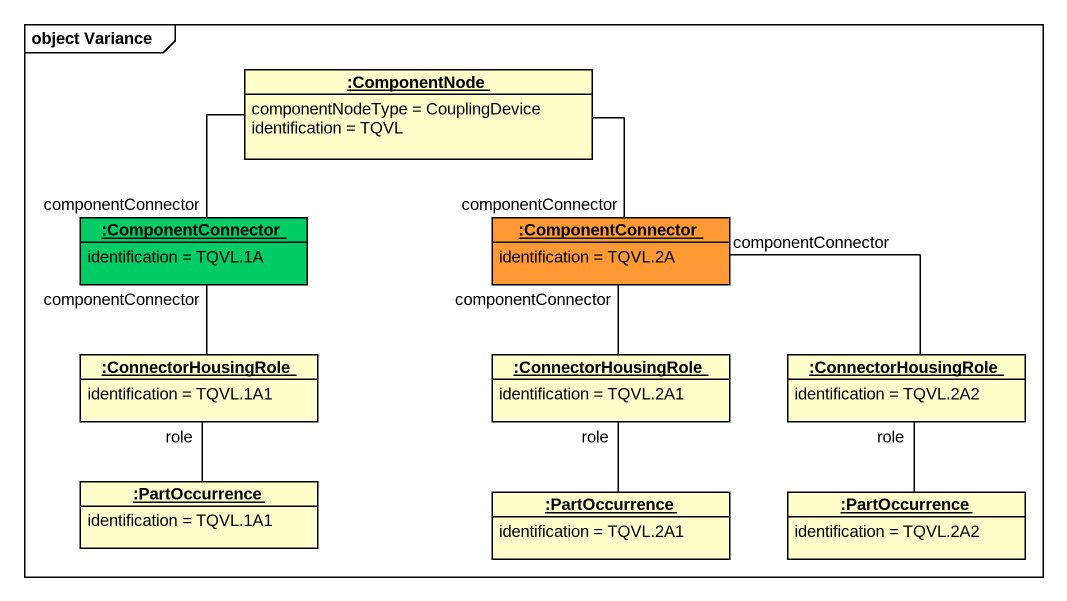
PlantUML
@startuml
mainframe object Variance
hide circle
hide empty members
object ":ComponentNode" as ComponentNode {
  componentNodeType = CouplingDevice
  identification = TQVL
}
object ":ComponentConnector" as ComponentConnector #00CC66 {
  identification = TQVL.1A
}
object ":ComponentConnector" as ComponentConnector_2 #FF9933 {
  identification = TQVL.2A
}
object ":ConnectorHousingRole" as ConnectorHousingRole {
  identification = TQVL.1A1
}
object ":ConnectorHousingRole" as ConnectorHousingRole_2 {
  identification = TQVL.2A1
}
object ":ConnectorHousingRole" as ConnectorHousingRole_3 {
  identification = TQVL.2A2
}
object ":PartOccurrence" as PartOccurrence {
  identification = TQVL.1A1
}
object ":PartOccurrence" as PartOccurrence_2 {
  identification = TQVL.2A1
}
object ":PartOccurrence" as PartOccurrence_3 {
  identification = TQVL.2A2
}
ComponentNode -- ComponentConnector : componentConnector
ComponentNode -- ComponentConnector_2 : componentConnector
ConnectorHousingRole -up- ComponentConnector : componentConnector
ConnectorHousingRole_2 -up- ComponentConnector_2 : componentConnector
ConnectorHousingRole_3 -left- ComponentConnector_2 : componentConnector
PartOccurrence -up- ConnectorHousingRole : role
PartOccurrence_2 -up- ConnectorHousingRole_2 : role
PartOccurrence_3 -up- ConnectorHousingRole_3 : role
@enduml
